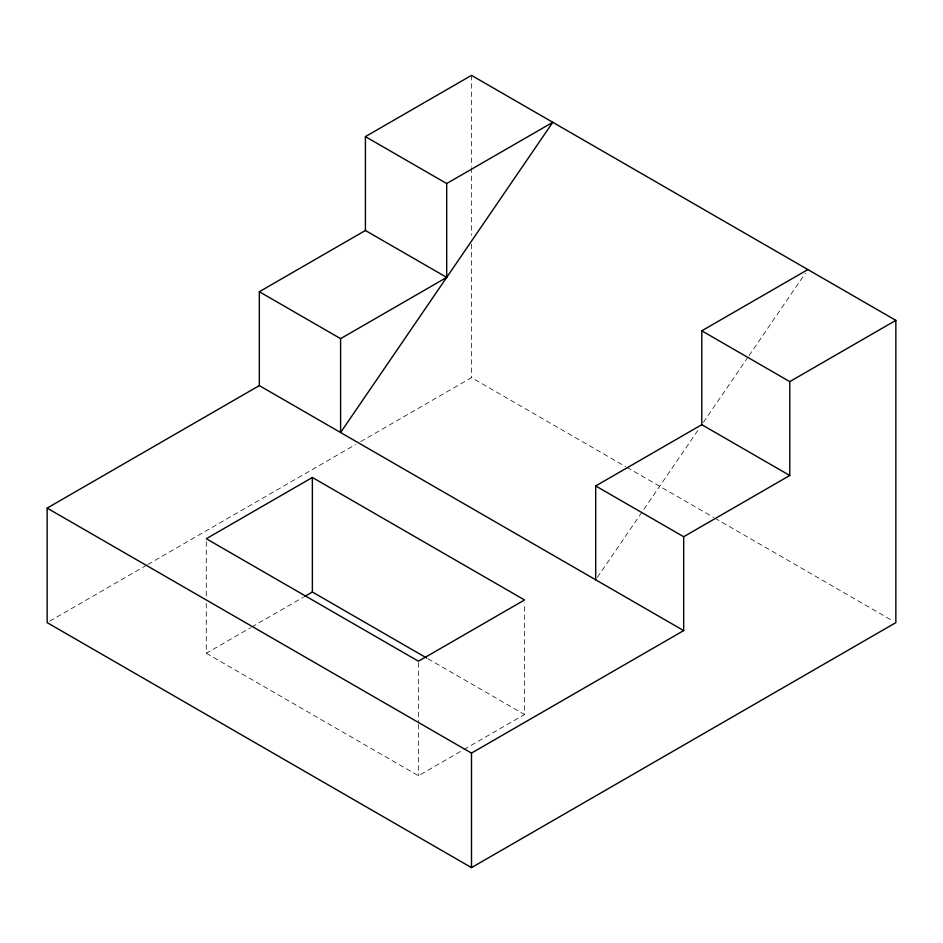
<?xml version="1.0" encoding="UTF-8"?>
<svg xmlns="http://www.w3.org/2000/svg" width="943" height="943" viewBox="0 0 943 943"><rect width="100%" height="100%" fill="white"/><g stroke="black" fill="none" stroke-linecap="round" stroke-linejoin="round"><path stroke-width="0.71" stroke-dasharray="4.71 3.54" d="M597.355 577.375L698.468 429.536M703.443 422.264L748.2 356.819M749.025 355.617L805.381 273.211M49.696 621.166L146.542 565.246M147.827 564.515L355.535 444.589M360.639 441.642L471.5 377.636L625.692 466.655M206.281 603.331L206.281 653.263L250.484 627.743M251.746 627.012L303.528 597.119M206.281 653.263L418.456 775.759L462.659 750.239M463.921 749.508L524.544 714.511L524.544 602.907M626.965 467.398L713.627 517.424M714.9 518.167L893.304 621.166M427.981 658.756L524.544 714.511M471.5 75.369L471.5 166.345M471.5 167.807L471.5 235.302M471.5 244.107L471.5 377.636M418.456 662.693L418.456 722.892M418.456 724.365L418.456 775.759M206.281 541.659L206.281 597.461"/><path stroke-width="1.41" d="M259.325 385.604L259.325 291.729L365.412 230.481L365.412 136.617L471.5 75.369L895.85 320.361L895.85 622.639L471.5 867.631L47.15 622.639L47.15 508.1L259.325 385.604L683.675 630.596L683.675 536.732L789.762 475.484L789.762 381.62L895.85 320.361M446.687 183.543L552.775 122.295L340.6 432.519L340.6 338.655L446.687 277.407L446.687 183.543L365.412 136.617M312.369 477.476L206.281 538.724L418.456 661.22L524.544 599.972L312.369 477.476L312.369 592.004L426.719 658.025M595.693 579.804L595.693 485.94L701.781 424.692L701.781 330.816L807.868 269.568M304.789 596.389L312.369 592.004M47.15 508.1L471.5 753.092L683.675 630.596M701.781 330.816L789.762 381.62M365.412 230.481L446.687 277.407M701.781 424.692L789.762 475.484M259.325 291.729L340.6 338.655M595.693 485.94L683.675 536.732M471.5 753.092L471.5 867.631"/></g></svg>
